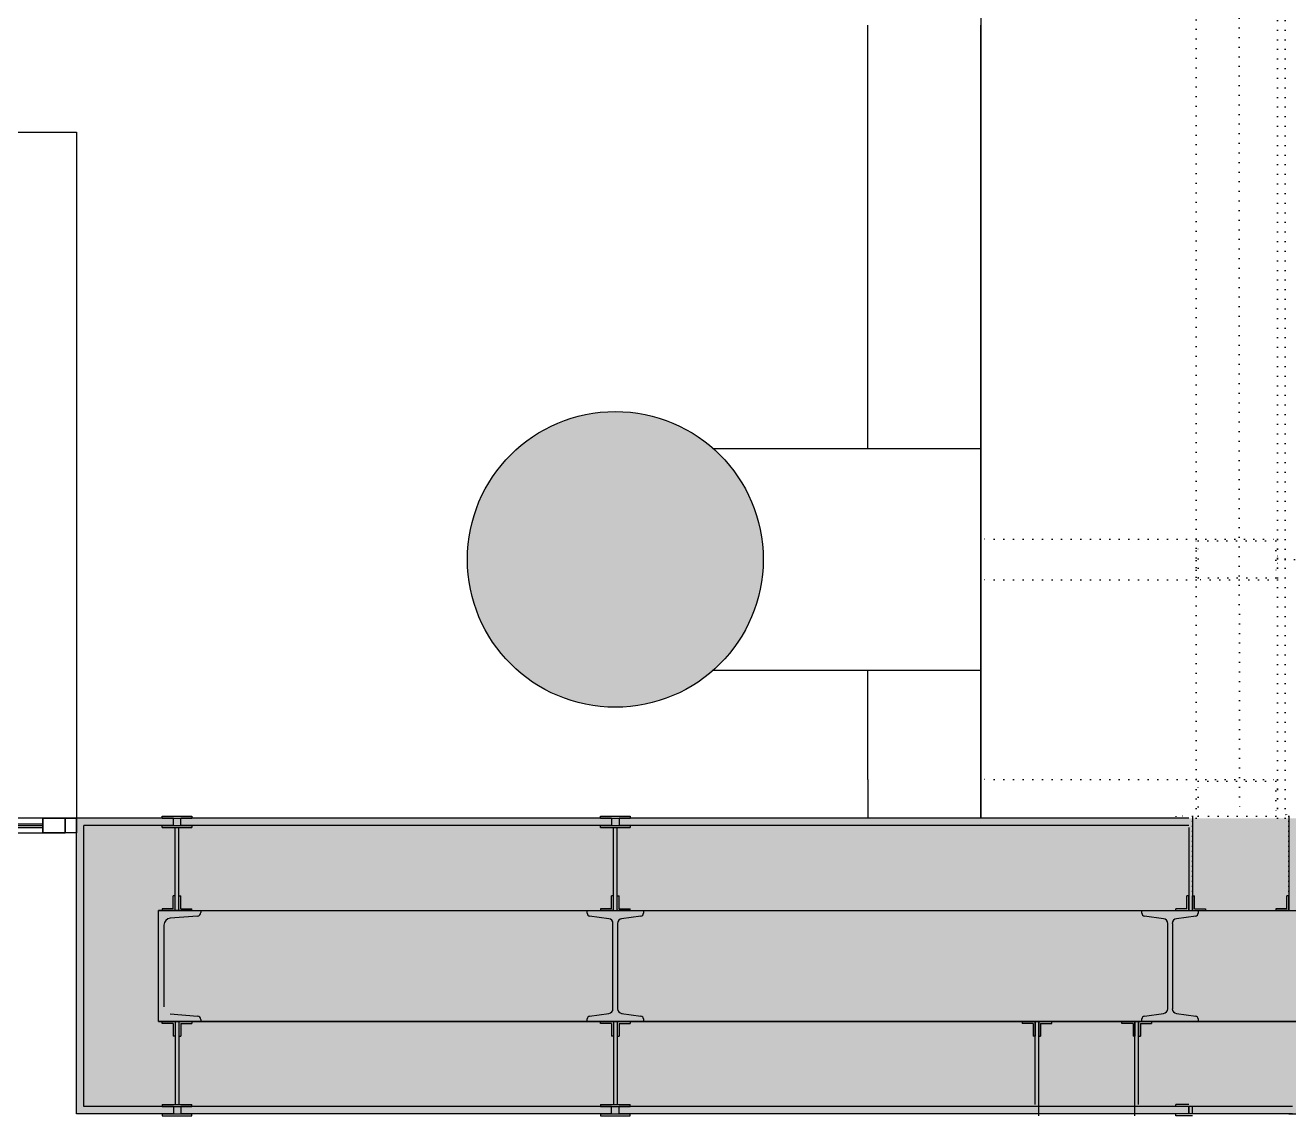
# Model space of a CAD drawing. Header units: inches. Extents: x 19839 to 37459, y -6108 to 838.
# Drawn here: x 35965.2 to 36306.8, y -2687.6 to -2392.6 of the extents above; entities that cross this region are included whole.
import ezdxf

# ---------------------------------------------------------------- set-up
doc = ezdxf.new("R2010")
doc.units = ezdxf.units.IN
doc.header["$MEASUREMENT"] = 0
doc.linetypes.add('DASHDOTX2', pattern=[50.8, 25.4, -12.7, 0, -12.7])
doc.linetypes.add('DOT', pattern=[0.25, 0, -0.25])
for name, color, linetype in [('01_Existing Wall Hatch', 251, 'Continuous'), ('ALUMINIUM-ATA', 152, 'Continuous'), ('AVM100_01_KOLON-05', 5, 'Continuous'), ('AVM100_02_CELIK GIYDIRME-PROFIL', 10, 'Continuous'), ('AVM100_02_CELIK-GIYDIRME-AKS015', 21, 'DASHDOTX2'), ('AVM100_02_CELIK-PROFIL015', 11, 'Continuous'), ('AVM100_02_KAPEN-CAM-GORUNUS', 253, 'Continuous'), ('AVM100_02_KAPEN_GIYRDIRME CAM01', 83, 'Continuous'), ('AVM100_03_GOR_GIYDIRME-CELIK', 22, 'Continuous'), ('ELE-5-ATA', 57, 'Continuous'), ('GLASS-ATA', 140, 'Continuous')]:
    doc.layers.add(name, color=color, linetype=linetype)

# ---------------------------------------------------------------- blocks, each defined once
blk = doc.blocks.new('zemin 2')
at = {"layer": '01_Existing Wall Hatch'}
h = blk.add_hatch(color=0, dxfattribs=at)
h.dxf.hatch_style = 1
edge = h.paths.add_edge_path()
edge.add_arc((21970.89, 2993.75), 40, 0, 360)
blk.add_hatch(color=0, dxfattribs=at).paths.add_polyline_path([(21825.21, 2843.75), (22571.71, 2843.75), (22571.71, 2923.75), (21825.21, 2923.75)])
at = {"layer": 'AVM100_01_KOLON-05', "color": 0}
blk.add_circle((21970.89, 2993.75), 40, dxfattribs=at)
at = {"layer": 'AVM100_02_CELIK GIYDIRME-PROFIL', "color": 0, "linetype": 'DOT', "ltscale": 10}
for p, q in [((22127.97, 2988.25), (22127.97, 2999.25)), ((22127.97, 2999.25), (22149.97, 2999.25)), ((22127.97, 2988.25), (22127.97, 2999.25)), ((22127.97, 2999.25), (22149.97, 2999.25)), ((22128.47, 2988.75), (22128.47, 2998.75)), ((22128.47, 2998.75), (22149.47, 2998.75)), ((22128.47, 2988.75), (22128.47, 2998.75)), ((22128.47, 2998.75), (22149.47, 2998.75)), ((22149.47, 2998.75), (22149.47, 2988.75)), ((22149.47, 2998.75), (22149.47, 2988.75)), ((22149.97, 2999.25), (22149.97, 2988.25)), ((22149.97, 2999.25), (22149.97, 2988.25)), ((22149.97, 2988.25), (22127.97, 2988.25)), ((22149.97, 2988.25), (22127.97, 2988.25)), ((22149.47, 2988.75), (22128.47, 2988.75)), ((22149.47, 2988.75), (22128.47, 2988.75)), ((22127.97, 2923.75, 0), (22127.97, 2934.25, 0)), ((22127.97, 2934.25, 0), (22149.97, 2934.25, 0)), ((22127.97, 2923.75, 0), (22127.97, 2934.25, 0)), ((22127.97, 2934.25, 0), (22149.97, 2934.25, 0)), ((22128.47, 2924.25, 0), (22128.47, 2933.75, 0)), ((22128.47, 2933.75, 0), (22149.47, 2933.75, 0)), ((22128.47, 2924.25, 0), (22128.47, 2933.75, 0)), ((22128.47, 2933.75, 0), (22149.47, 2933.75, 0)), ((22149.47, 2933.75, 0), (22149.47, 2924.25, 0)), ((22149.47, 2933.75, 0), (22149.47, 2924.25, 0)), ((22149.97, 2934.25, 0), (22149.97, 2923.75, 0)), ((22149.97, 2934.25, 0), (22149.97, 2923.75, 0)), ((22149.47, 2924.25, 0), (22128.47, 2924.25, 0)), ((22149.47, 2924.25, 0), (22128.47, 2924.25, 0))]:
    blk.add_line(p, q, dxfattribs=at)
at = {"layer": 'AVM100_02_CELIK-GIYDIRME-AKS015', "color": 0, "linetype": 'DOT', "ltscale": 10}
blk.add_line((22151.97, 2993.75), (22171.97, 2993.75), dxfattribs=at)
at = {"layer": 'AVM100_02_CELIK-GIYDIRME-AKS015', "color": 0}
for p, q in [((21847.39, 2868.75), (21847.39, 2898.75)), ((21847.39, 2898.75), (21855.16, 2898.75)), ((21847.39, 2868.75), (21847.39, 2898.75)), ((21847.39, 2898.75), (21855.16, 2898.75))]:
    blk.add_line(p, q, dxfattribs=at)
at = {"layer": 'AVM100_02_CELIK-PROFIL015', "color": 0}
for p, q in [((21848.39, 2924.25), (21856.39, 2924.25)), ((21848.39, 2923.75), (21848.39, 2924.25)), ((21848.39, 2924.25), (21856.39, 2924.25)), ((21848.39, 2923.75), (21848.39, 2924.25)), ((21856.39, 2924.25), (21856.39, 2923.75)), ((21856.39, 2924.25), (21856.39, 2923.75)), ((21966.89, 2924.25), (21974.89, 2924.25)), ((21966.89, 2923.75), (21966.89, 2924.25)), ((21966.89, 2924.25), (21974.89, 2924.25)), ((21966.89, 2923.75), (21966.89, 2924.25)), ((21974.89, 2924.25), (21974.89, 2923.75)), ((21974.89, 2924.25), (21974.89, 2923.75)), ((22152.97, 2924.25), (22152.97, 2898.75)), ((22152.97, 2924.25), (22152.97, 2898.75)), ((21848.39, 2923.75), (21856.39, 2923.75)), ((21848.39, 2923.75), (21856.39, 2923.75)), ((21848.39, 2921.75), (21851.89, 2921.75)), ((21848.39, 2921.25), (21848.39, 2921.75)), ((21848.39, 2921.75), (21851.89, 2921.75)), ((21848.39, 2921.25), (21848.39, 2921.75)), ((21848.39, 2921.25), (21851.89, 2921.25)), ((21848.39, 2921.25), (21851.89, 2921.25)), ((21851.89, 2921.75), (21856.39, 2921.75)), ((21851.89, 2921.75), (21856.39, 2921.75)), ((21851.89, 2921.25), (21856.39, 2921.25)), ((21851.89, 2921.25), (21856.39, 2921.25)), ((21851.89, 2898.75, 0), (21851.89, 2921.25, 0)), ((21851.89, 2898.75, 0), (21851.89, 2921.25, 0)), ((21852.89, 2898.75), (21852.89, 2921.25)), ((21852.89, 2898.75), (21852.89, 2921.25)), ((21856.39, 2921.75), (21856.39, 2921.25)), ((21856.39, 2921.75), (21856.39, 2921.25)), ((21966.89, 2923.75), (21974.89, 2923.75)), ((21966.89, 2923.75), (21974.89, 2923.75)), ((21966.89, 2921.25), (21966.89, 2921.75)), ((21966.89, 2921.75), (21970.39, 2921.75)), ((21966.89, 2921.75), (21970.39, 2921.75)), ((21966.89, 2921.25), (21966.89, 2921.75)), ((21966.89, 2921.25), (21970.39, 2921.25)), ((21966.89, 2921.25), (21970.39, 2921.25)), ((21970.39, 2921.75), (21974.89, 2921.75)), ((21970.39, 2921.75), (21974.89, 2921.75)), ((21970.39, 2921.25), (21974.89, 2921.25)), ((21970.39, 2921.25), (21974.89, 2921.25)), ((21970.39, 2898.75, 0), (21970.39, 2921.25, 0)), ((21970.39, 2898.75, 0), (21970.39, 2921.25, 0)), ((21971.39, 2898.75), (21971.39, 2921.25)), ((21971.39, 2898.75), (21971.39, 2921.25)), ((21974.89, 2921.75), (21974.89, 2921.25)), ((21974.89, 2921.75), (21974.89, 2921.25)), ((21851.38, 2899.25, 0), (21851.38, 2902.75, 0)), ((21851.89, 2902.75, 0), (21851.38, 2902.75, 0)), ((21851.38, 2899.25, 0), (21851.38, 2902.75, 0)), ((21851.89, 2902.75, 0), (21851.38, 2902.75, 0)), ((21851.89, 2898.75, 0), (21851.89, 2902.75, 0)), ((21851.89, 2898.75, 0), (21851.89, 2902.75, 0)), ((21852.89, 2902.75), (21853.4, 2902.75)), ((21852.89, 2898.75), (21852.89, 2902.75)), ((21852.89, 2898.75), (21852.89, 2902.75)), ((21852.89, 2902.75), (21853.4, 2902.75)), ((21853.4, 2899.25), (21853.4, 2902.75)), ((21853.4, 2899.25), (21853.4, 2902.75)), ((21969.88, 2899.25, 0), (21969.88, 2902.75, 0)), ((21970.39, 2902.75, 0), (21969.88, 2902.75, 0)), ((21969.88, 2899.25, 0), (21969.88, 2902.75, 0)), ((21970.39, 2902.75, 0), (21969.88, 2902.75, 0)), ((21970.39, 2898.75, 0), (21970.39, 2902.75, 0)), ((21970.39, 2898.75, 0), (21970.39, 2902.75, 0)), ((21971.39, 2902.75), (21971.9, 2902.75)), ((21971.39, 2898.75), (21971.39, 2902.75)), ((21971.39, 2902.75), (21971.9, 2902.75)), ((21971.39, 2898.75), (21971.39, 2902.75)), ((21971.9, 2899.25), (21971.9, 2902.75)), ((21971.9, 2899.25), (21971.9, 2902.75)), ((22152.46, 2899.25, 0), (22152.46, 2902.75, 0)), ((22152.97, 2902.75, 0), (22152.46, 2902.75, 0)), ((22152.46, 2899.25, 0), (22152.46, 2902.75, 0)), ((22152.97, 2902.75, 0), (22152.46, 2902.75, 0)), ((22152.97, 2898.75, 0), (22152.97, 2902.75, 0)), ((22152.97, 2898.75, 0), (22152.97, 2902.75, 0)), ((21856.39, 2898.75), (21847.39, 2898.75)), ((21847.39, 2868.75), (21847.39, 2898.75)), ((21847.39, 2898.75), (21858.8, 2898.75)), ((21856.39, 2898.75), (21847.39, 2898.75)), ((21847.39, 2868.75), (21847.39, 2898.75)), ((21847.39, 2898.75), (21858.8, 2898.75)), ((21851.38, 2899.25, 0), (21848.39, 2899.25, 0)), ((21848.39, 2899.25, 0), (21848.39, 2898.75, 0)), ((21851.38, 2899.25, 0), (21848.39, 2899.25, 0)), ((21848.39, 2899.25, 0), (21848.39, 2898.75, 0)), ((21851.89, 2898.75, 0), (21848.39, 2898.75)), ((21851.89, 2898.75, 0), (21848.39, 2898.75)), ((21857.94, 2897.27), (21850.56, 2896.68)), ((21857.94, 2897.27), (21850.56, 2896.68)), ((21856.39, 2898.75, 0), (21852.89, 2898.75)), ((21856.39, 2898.75, 0), (21852.89, 2898.75)), ((21853.4, 2899.25), (21856.39, 2899.25, 0)), ((21853.4, 2899.25), (21856.39, 2899.25, 0)), ((21856.39, 2898.75, 0), (21856.39, 2899.25, 0)), ((21856.39, 2898.75, 0), (21856.39, 2899.25, 0)), ((21858.8, 2898.75), (21858.8, 2898.2)), ((21858.8, 2898.75), (21858.8, 2898.2)), ((21963.3, 2898.75), (21978.48, 2898.75)), ((21963.3, 2898.03), (21963.3, 2898.75)), ((21963.3, 2898.75), (21978.48, 2898.75)), ((21963.3, 2898.03), (21963.3, 2898.75)), ((21969.17, 2896.55), (21963.95, 2897.28)), ((21969.17, 2896.55), (21963.95, 2897.28)), ((21969.88, 2899.25, 0), (21966.89, 2899.25, 0)), ((21966.89, 2899.25, 0), (21966.89, 2898.75, 0)), ((21969.88, 2899.25, 0), (21966.89, 2899.25, 0)), ((21966.89, 2899.25, 0), (21966.89, 2898.75, 0)), ((21970.39, 2898.75, 0), (21966.89, 2898.75)), ((21970.39, 2898.75, 0), (21966.89, 2898.75)), ((21974.89, 2898.75, 0), (21971.39, 2898.75)), ((21974.89, 2898.75, 0), (21971.39, 2898.75)), ((21971.9, 2899.25), (21974.89, 2899.25, 0)), ((21971.9, 2899.25), (21974.89, 2899.25, 0)), ((21977.83, 2897.28), (21972.61, 2896.55)), ((21977.83, 2897.28), (21972.61, 2896.55)), ((21974.89, 2898.75, 0), (21974.89, 2899.25, 0)), ((21974.89, 2898.75, 0), (21974.89, 2899.25, 0)), ((21978.48, 2898.75), (21978.48, 2898.03)), ((21978.48, 2898.75), (21978.48, 2898.03)), ((22152.46, 2899.25, 0), (22149.47, 2899.25, 0)), ((22149.47, 2899.25, 0), (22149.47, 2898.75, 0)), ((22152.46, 2899.25, 0), (22149.47, 2899.25, 0)), ((22149.47, 2899.25, 0), (22149.47, 2898.75, 0)), ((22152.97, 2898.75, 0), (22149.47, 2898.75, 0)), ((22152.97, 2898.75, 0), (22149.47, 2898.75, 0)), ((21848.84, 2894.82), (21848.84, 2872.68)), ((21848.84, 2894.82), (21848.84, 2872.68)), ((21970.26, 2872.2), (21970.26, 2895.3)), ((21970.26, 2872.2), (21970.26, 2895.3)), ((21971.52, 2895.3), (21971.52, 2872.2)), ((21971.52, 2895.3), (21971.52, 2872.2)), ((21847.39, 2868.75), (21847.39, 2877.75)), ((21847.39, 2868.75), (21847.39, 2877.75)), ((21850.56, 2870.82), (21857.94, 2870.23)), ((21850.56, 2870.82), (21857.94, 2870.23)), ((21963.95, 2870.21), (21969.17, 2870.94)), ((21963.95, 2870.21), (21969.17, 2870.94)), ((21972.61, 2870.94), (21977.83, 2870.21)), ((21972.61, 2870.94), (21977.83, 2870.21)), ((21858.8, 2868.75), (21847.39, 2868.75)), ((21858.8, 2868.75), (21847.39, 2868.75)), ((21848.39, 2868.25, 0), (21848.39, 2868.75, 0)), ((21848.39, 2868.25, 0), (21848.39, 2868.75, 0)), ((21851.38, 2868.25, 0), (21848.39, 2868.25, 0)), ((21851.38, 2868.25, 0), (21848.39, 2868.25, 0)), ((21851.38, 2868.25, 0), (21851.38, 2864.75, 0)), ((21851.38, 2868.25, 0), (21851.38, 2864.75, 0)), ((21851.89, 2868.75, 0), (21851.89, 2864.75, 0)), ((21851.89, 2868.75, 0), (21851.89, 2864.75, 0)), ((21851.89, 2868.75, 0), (21851.89, 2846.25, 0)), ((21851.89, 2868.75, 0), (21851.89, 2846.25, 0)), ((21852.89, 2868.75), (21852.89, 2864.75)), ((21852.89, 2868.75), (21852.89, 2864.75)), ((21852.89, 2868.75), (21852.89, 2846.25)), ((21852.89, 2868.75), (21852.89, 2846.25)), ((21853.4, 2868.25), (21856.39, 2868.25, 0)), ((21853.4, 2868.25), (21853.4, 2864.75)), ((21853.4, 2868.25), (21856.39, 2868.25, 0)), ((21853.4, 2868.25), (21853.4, 2864.75)), ((21856.39, 2868.75, 0), (21856.39, 2868.25, 0)), ((21856.39, 2868.75, 0), (21856.39, 2868.25, 0)), ((21858.8, 2869.3), (21858.8, 2868.75)), ((21858.8, 2869.3), (21858.8, 2868.75)), ((21963.3, 2868.75), (21963.3, 2869.46)), ((21963.3, 2868.75), (21963.3, 2869.46)), ((21978.48, 2868.75), (21963.3, 2868.75)), ((21978.48, 2868.75), (21963.3, 2868.75)), ((21966.89, 2868.25, 0), (21966.89, 2868.75, 0)), ((21966.89, 2868.25, 0), (21966.89, 2868.75, 0)), ((21969.88, 2868.25, 0), (21966.89, 2868.25, 0)), ((21969.88, 2868.25, 0), (21966.89, 2868.25, 0)), ((21969.88, 2868.25, 0), (21969.88, 2864.75, 0)), ((21969.88, 2868.25, 0), (21969.88, 2864.75, 0)), ((21970.39, 2868.75, 0), (21970.39, 2864.75, 0)), ((21970.39, 2868.75, 0), (21970.39, 2864.75, 0)), ((21970.39, 2868.75, 0), (21970.39, 2846.25, 0)), ((21970.39, 2868.75, 0), (21970.39, 2846.25, 0)), ((21971.39, 2868.75), (21971.39, 2864.75)), ((21971.39, 2868.75), (21971.39, 2864.75)), ((21971.39, 2868.75), (21971.39, 2846.25)), ((21971.39, 2868.75), (21971.39, 2846.25)), ((21971.9, 2868.25), (21974.89, 2868.25, 0)), ((21971.9, 2868.25), (21971.9, 2864.75)), ((21971.9, 2868.25), (21974.89, 2868.25, 0)), ((21971.9, 2868.25), (21971.9, 2864.75)), ((21974.89, 2868.75, 0), (21974.89, 2868.25, 0)), ((21974.89, 2868.75, 0), (21974.89, 2868.25, 0)), ((21978.48, 2869.46), (21978.48, 2868.75)), ((21978.48, 2869.46), (21978.48, 2868.75)), ((21851.89, 2864.75, 0), (21851.38, 2864.75, 0)), ((21851.89, 2864.75, 0), (21851.38, 2864.75, 0)), ((21852.89, 2864.75), (21853.4, 2864.75)), ((21852.89, 2864.75), (21853.4, 2864.75)), ((21970.39, 2864.75, 0), (21969.88, 2864.75, 0)), ((21970.39, 2864.75, 0), (21969.88, 2864.75, 0)), ((21971.39, 2864.75), (21971.9, 2864.75)), ((21971.39, 2864.75), (21971.9, 2864.75)), ((21848.39, 2846.25), (21851.89, 2846.25)), ((21848.39, 2846.25), (21848.39, 2845.75)), ((21848.39, 2846.25), (21851.89, 2846.25)), ((21848.39, 2846.25), (21848.39, 2845.75)), ((21848.39, 2845.75), (21851.89, 2845.75)), ((21848.39, 2845.75), (21851.89, 2845.75)), ((21851.89, 2846.25), (21856.39, 2846.25)), ((21851.89, 2846.25), (21856.39, 2846.25)), ((21851.89, 2845.75), (21856.39, 2845.75)), ((21851.89, 2845.75), (21856.39, 2845.75)), ((21856.39, 2845.75), (21856.39, 2846.25)), ((21856.39, 2845.75), (21856.39, 2846.25)), ((21966.89, 2846.25), (21966.89, 2845.75)), ((21966.89, 2846.25), (21970.39, 2846.25)), ((21966.89, 2846.25), (21970.39, 2846.25)), ((21966.89, 2846.25), (21966.89, 2845.75)), ((21966.89, 2845.75), (21970.39, 2845.75)), ((21966.89, 2845.75), (21970.39, 2845.75)), ((21970.39, 2846.25), (21974.89, 2846.25)), ((21970.39, 2846.25), (21974.89, 2846.25)), ((21970.39, 2845.75), (21974.89, 2845.75)), ((21970.39, 2845.75), (21974.89, 2845.75)), ((21974.89, 2845.75), (21974.89, 2846.25)), ((21974.89, 2845.75), (21974.89, 2846.25)), ((21848.39, 2843.75), (21856.39, 2843.75)), ((21848.39, 2843.75), (21848.39, 2843.25)), ((21848.39, 2843.75), (21856.39, 2843.75)), ((21848.39, 2843.75), (21848.39, 2843.25)), ((21848.39, 2843.25), (21856.39, 2843.25)), ((21848.39, 2843.25), (21856.39, 2843.25)), ((21856.39, 2843.25), (21856.39, 2843.75)), ((21856.39, 2843.25), (21856.39, 2843.75)), ((21966.89, 2843.75), (21974.89, 2843.75)), ((21966.89, 2843.75), (21966.89, 2843.25)), ((21966.89, 2843.75), (21974.89, 2843.75)), ((21966.89, 2843.75), (21966.89, 2843.25)), ((21966.89, 2843.25), (21974.89, 2843.25)), ((21966.89, 2843.25), (21974.89, 2843.25)), ((21974.89, 2843.25), (21974.89, 2843.75)), ((21974.89, 2843.25), (21974.89, 2843.75)), ((22152.97, 2843.75), (22157.47, 2843.75)), ((22152.97, 2843.75), (22157.47, 2843.75))]:
    blk.add_line(p, q, dxfattribs=at)
at = {"layer": 'AVM100_02_CELIK-PROFIL015', "color": 0, "linetype": 'DOT', "ltscale": 10}
for p, q in [((22126.97, 2924.25), (22122.47, 2924.25)), ((22122.47, 2924.25), (22122.47, 2923.75)), ((22126.97, 2924.25), (22122.47, 2924.25)), ((22122.47, 2924.25), (22122.47, 2923.75))]:
    blk.add_line(p, q, dxfattribs=at)
at = {"layer": 'AVM100_02_CELIK-PROFIL015', "color": 0, "linetype": 'DOT', "ltscale": 5}
for p, q in [((22126.97, 2924.25), (22126.97, 2898.75)), ((22126.97, 2924.25), (22126.97, 2898.75)), ((22152.97, 2924.25), (22152.97, 2898.75)), ((22152.97, 2924.25), (22152.97, 2898.75))]:
    blk.add_line(p, q, dxfattribs=at)
at = {"layer": 'AVM100_02_CELIK-PROFIL015', "color": 0}
for centre, radius, start, end in [((21857.87, 2898.2), 0.934, 274.5739, 360), ((21857.87, 2898.2), 0.934, 274.5739, 360), ((21964.06, 2898.03), 0.759, 180, 262.0304), ((21964.06, 2898.03), 0.759, 180, 262.0304), ((21977.72, 2898.03), 0.759, 277.9696, 0), ((21977.72, 2898.03), 0.759, 277.9696, 0), ((21850.71, 2894.82), 1.87, 94.5739, 180), ((21850.71, 2894.82), 1.87, 94.5739, 180), ((21968.99, 2895.3), 1.27, 360, 82.0304), ((21968.99, 2895.3), 1.27, 360, 82.0304), ((21972.79, 2895.3), 1.27, 97.9696, 180), ((21972.79, 2895.3), 1.27, 97.9696, 180), ((21857.87, 2869.3), 0.934, 360, 85.4261), ((21857.87, 2869.3), 0.934, 360, 85.4261), ((21964.06, 2869.46), 0.759, 97.9696, 180), ((21964.06, 2869.46), 0.759, 97.9696, 180), ((21968.99, 2872.2), 1.27, 277.9696, 0), ((21968.99, 2872.2), 1.27, 277.9696, 0), ((21972.79, 2872.2), 1.27, 180, 262.0304), ((21972.79, 2872.2), 1.27, 180, 262.0304), ((21977.72, 2869.46), 0.759, 0, 82.0304), ((21977.72, 2869.46), 0.759, 0, 82.0304)]:
    blk.add_arc(centre, radius, start, end, dxfattribs=at)
at = {"layer": 'AVM100_02_KAPEN-CAM-GORUNUS', "color": 0, "linetype": 'DOT', "ltscale": 10}
for p, q in [((22139.19, 3969.54), (22139.64, 2924.56)), ((22151.97, 2924.74), (22152.47, 2924.77)), ((22152.47, 2924.77), (22152.49, 2924.79))]:
    blk.add_line(p, q, dxfattribs=at)
at = {"layer": 'AVM100_02_KAPEN-CAM-GORUNUS', "color": 0}
blk.add_line((21825.21, 2923.75), (20460.89, 2923.75), dxfattribs=at)
at = {"layer": 'AVM100_02_KAPEN_GIYRDIRME CAM01', "color": 0, "linetype": 'DOT', "ltscale": 10}
for p, q in [((22149.97, 2923.75), (22149.97, 3509.55)), ((22149.97, 2923.75), (22149.97, 3509.55)), ((22151.97, 2923.75), (22151.97, 3509.55)), ((22151.97, 2923.75), (22151.97, 3509.55)), ((22149.97, 2994.75), (22151.97, 2994.75)), ((22149.97, 2994.75), (22151.97, 2994.75)), ((22149.97, 2992.75), (22151.97, 2992.75)), ((22149.97, 2992.75), (22151.97, 2992.75))]:
    blk.add_line(p, q, dxfattribs=at)
at = {"layer": 'AVM100_02_KAPEN_GIYRDIRME CAM01', "color": 0}
for p, q in [((21825.21, 2843.75), (21825.21, 2923.75)), ((21825.21, 2843.75), (21825.21, 2923.75)), ((21851.39, 2923.75), (21825.21, 2923.75)), ((21851.39, 2923.75), (21825.21, 2923.75)), ((21851.39, 2921.75), (21827.21, 2921.75)), ((21851.39, 2921.75), (21827.21, 2921.75)), ((21827.21, 2845.75), (21827.21, 2921.75)), ((21827.21, 2845.75), (21827.21, 2921.75)), ((21851.39, 2921.75), (21851.39, 2923.75)), ((21851.39, 2921.75), (21851.39, 2923.75)), ((21853.39, 2921.75), (21853.39, 2923.75)), ((21853.39, 2921.75), (21853.39, 2923.75)), ((21969.89, 2923.75), (21853.39, 2923.75)), ((21969.89, 2923.75), (21853.39, 2923.75)), ((21969.89, 2921.75), (21853.39, 2921.75)), ((21969.89, 2921.75), (21853.39, 2921.75)), ((21969.89, 2923.75), (21969.89, 2921.75)), ((21969.89, 2923.75), (21969.89, 2921.75)), ((21971.89, 2923.75), (21971.89, 2921.75)), ((22125.97, 2923.75), (21971.89, 2923.75)), ((21971.89, 2923.75), (21971.89, 2921.75)), ((22125.97, 2923.75), (21971.89, 2923.75)), ((22125.97, 2921.75), (21971.89, 2921.75)), ((22125.97, 2921.75), (21971.89, 2921.75)), ((21851.39, 2845.75), (21827.21, 2845.75)), ((21851.39, 2845.75), (21827.21, 2845.75)), ((21851.39, 2845.75), (21851.39, 2843.75)), ((21851.39, 2845.75), (21851.39, 2843.75)), ((21853.39, 2845.75), (21853.39, 2843.75)), ((21969.89, 2845.75), (21853.39, 2845.75)), ((21853.39, 2845.75), (21853.39, 2843.75)), ((21969.89, 2845.75), (21853.39, 2845.75)), ((21969.89, 2843.75), (21969.89, 2845.75)), ((21969.89, 2843.75), (21969.89, 2845.75)), ((22125.97, 2845.75), (21971.89, 2845.75)), ((22125.97, 2845.75), (21971.89, 2845.75)), ((21971.89, 2843.75), (21971.89, 2845.75)), ((21971.89, 2843.75), (21971.89, 2845.75)), ((22153.97, 2845.75), (22125.97, 2845.75)), ((21851.39, 2843.75), (21825.21, 2843.75)), ((21851.39, 2843.75), (21825.21, 2843.75)), ((21969.89, 2843.75), (21853.39, 2843.75)), ((21969.89, 2843.75), (21853.39, 2843.75)), ((22125.97, 2843.75), (21971.89, 2843.75)), ((22125.97, 2843.75), (21971.89, 2843.75)), ((22153.97, 2843.75), (22125.97, 2843.75))]:
    blk.add_line(p, q, dxfattribs=at)
at = {"layer": 'AVM100_03_GOR_GIYDIRME-CELIK', "color": 0, "linetype": 'DOT', "ltscale": 10}
for p, q in [((22127.97, 3958.75), (22127.97, 2934.25, 0)), ((22127.97, 2999.25), (22069.71, 2999.25)), ((22127.97, 2988.25), (22069.71, 2988.25)), ((22127.97, 2934.25, 0), (22069.71, 2934.25, 0))]:
    blk.add_line(p, q, dxfattribs=at)
at = {"layer": 'AVM100_03_GOR_GIYDIRME-CELIK', "color": 0, "linetype": 'ByBlock'}
for p, q in [((22039.21, 3023.75), (22039.21, 3138.25)), ((22069.71, 3023.75), (22069.71, 3138.25)), ((21997.35, 3023.75), (22069.71, 3023.75)), ((22069.71, 2963.75), (22069.71, 3023.75)), ((21997.35, 2963.75), (22069.71, 2963.75)), ((22039.21, 2934.25), (22039.21, 2963.75)), ((22069.71, 2923.75), (22069.71, 2963.75)), ((22039.21, 2934.25, 0), (22039.21, 2923.75, 0)), ((22126.97, 2924.25), (22126.97, 2898.75)), ((22126.97, 2924.25), (22126.97, 2898.75)), ((22125.97, 2921.25), (22125.97, 2898.75)), ((22125.97, 2921.25), (22125.97, 2898.75)), ((22125.46, 2899.25), (22125.46, 2902.75)), ((22125.97, 2902.75), (22125.46, 2902.75)), ((22125.46, 2899.25), (22125.46, 2902.75)), ((22125.97, 2902.75), (22125.46, 2902.75)), ((22125.97, 2898.75), (22125.97, 2902.75)), ((22125.97, 2898.75), (22125.97, 2902.75)), ((22126.97, 2902.75, 0), (22127.49, 2902.75, 0)), ((22126.97, 2898.75, 0), (22126.97, 2902.75, 0)), ((22126.97, 2902.75, 0), (22127.49, 2902.75, 0)), ((22126.97, 2898.75, 0), (22126.97, 2902.75, 0)), ((22127.49, 2899.25, 0), (22127.49, 2902.75, 0)), ((22127.49, 2899.25, 0), (22127.49, 2902.75, 0)), ((21847.39, 2898.75), (22461.62, 2898.75)), ((22113.28, 2898.75), (22128.47, 2898.75)), ((22113.28, 2898.03), (22113.28, 2898.75)), ((22113.28, 2898.75), (22128.47, 2898.75)), ((22113.28, 2898.03), (22113.28, 2898.75)), ((22119.15, 2896.55), (22113.93, 2897.28)), ((22119.15, 2896.55), (22113.93, 2897.28)), ((22122.48, 2898.75, 0), (22122.48, 2899.25, 0)), ((22125.46, 2899.25), (22122.48, 2899.25, 0)), ((22122.48, 2898.75, 0), (22122.48, 2899.25, 0)), ((22125.46, 2899.25), (22122.48, 2899.25, 0)), ((22127.81, 2897.28), (22122.6, 2896.55)), ((22127.81, 2897.28), (22122.6, 2896.55)), ((22126.97, 2898.75, 0), (22130.47, 2898.75, 0)), ((22126.97, 2898.75, 0), (22130.47, 2898.75, 0)), ((22127.49, 2899.25, 0), (22130.47, 2899.25, 0)), ((22127.49, 2899.25, 0), (22130.47, 2899.25, 0)), ((22128.47, 2898.75), (22128.47, 2898.03)), ((22128.47, 2898.75), (22128.47, 2898.03)), ((22130.47, 2899.25, 0), (22130.47, 2898.75, 0)), ((22130.47, 2899.25, 0), (22130.47, 2898.75, 0)), ((22120.24, 2872.2), (22120.24, 2895.3)), ((22120.24, 2872.2), (22120.24, 2895.3)), ((22121.51, 2895.3), (22121.51, 2872.2)), ((22121.51, 2895.3), (22121.51, 2872.2)), ((22113.93, 2870.21), (22119.15, 2870.94)), ((22113.93, 2870.21), (22119.15, 2870.94)), ((22122.6, 2870.94), (22127.81, 2870.21)), ((22122.6, 2870.94), (22127.81, 2870.21)), ((22234.47, 2868.75), (21847.39, 2868.75)), ((21847.39, 2868.75), (22461.62, 2868.75)), ((22080.89, 2868.75, 0), (22080.89, 2868.25, 0)), ((22080.89, 2868.75, 0), (22080.89, 2868.25, 0)), ((22083.88, 2868.25, 0), (22080.89, 2868.25, 0)), ((22083.88, 2868.25, 0), (22080.89, 2868.25, 0)), ((22083.88, 2868.25, 0), (22083.88, 2864.75, 0)), ((22083.88, 2868.25, 0), (22083.88, 2864.75, 0)), ((22084.39, 2868.75, 0), (22084.39, 2864.75, 0)), ((22084.39, 2868.75, 0), (22084.39, 2864.75, 0)), ((22084.39, 2846.25, 0), (22084.39, 2868.75, 0)), ((22084.39, 2846.25, 0), (22084.39, 2868.75, 0)), ((22085.39, 2868.75, 0), (22085.39, 2864.75, 0)), ((22085.39, 2868.75, 0), (22088.89, 2868.75, 0)), ((22085.39, 2868.75, 0), (22088.89, 2868.75, 0)), ((22085.39, 2868.75, 0), (22085.39, 2864.75, 0)), ((22085.39, 2843.25, 0), (22085.39, 2868.75, 0)), ((22085.39, 2843.25, 0), (22085.39, 2868.75, 0)), ((22085.9, 2868.25, 0), (22088.89, 2868.25, 0)), ((22085.9, 2868.25, 0), (22085.9, 2864.75, 0)), ((22085.9, 2868.25, 0), (22088.89, 2868.25, 0)), ((22085.9, 2868.25, 0), (22085.9, 2864.75, 0)), ((22088.89, 2868.25, 0), (22088.89, 2868.75)), ((22088.89, 2868.25, 0), (22088.89, 2868.75)), ((22111.39, 2868.75, 0), (22107.89, 2868.75, 0)), ((22107.89, 2868.25, 0), (22107.89, 2868.75)), ((22111.39, 2868.75, 0), (22107.89, 2868.75, 0)), ((22107.89, 2868.25, 0), (22107.89, 2868.75)), ((22110.88, 2868.25, 0), (22107.89, 2868.25, 0)), ((22110.88, 2868.25, 0), (22107.89, 2868.25, 0)), ((22110.88, 2868.25, 0), (22110.88, 2864.75, 0)), ((22110.88, 2868.25, 0), (22110.88, 2864.75, 0)), ((22111.39, 2868.75, 0), (22111.39, 2864.75, 0)), ((22111.39, 2868.75, 0), (22111.39, 2864.75, 0)), ((22111.39, 2843.25, 0), (22111.39, 2868.75, 0)), ((22111.39, 2843.25, 0), (22111.39, 2868.75, 0)), ((22112.39, 2868.75, 0), (22112.39, 2864.75, 0)), ((22112.39, 2868.75, 0), (22112.39, 2864.75, 0)), ((22112.39, 2846.25, 0), (22112.39, 2868.75, 0)), ((22112.39, 2846.25, 0), (22112.39, 2868.75, 0)), ((22112.9, 2868.25, 0), (22115.89, 2868.25, 0)), ((22112.9, 2868.25, 0), (22112.9, 2864.75, 0)), ((22112.9, 2868.25, 0), (22115.89, 2868.25, 0)), ((22112.9, 2868.25, 0), (22112.9, 2864.75, 0)), ((22113.28, 2868.75), (22113.28, 2869.46)), ((22113.28, 2868.75), (22113.28, 2869.46)), ((22128.47, 2868.75), (22113.28, 2868.75)), ((22128.47, 2868.75), (22113.28, 2868.75)), ((22115.89, 2868.75, 0), (22115.89, 2868.25, 0)), ((22115.89, 2868.75, 0), (22115.89, 2868.25, 0)), ((22128.47, 2869.46), (22128.47, 2868.75)), ((22128.47, 2869.46), (22128.47, 2868.75)), ((22084.39, 2864.75, 0), (22083.88, 2864.75, 0)), ((22084.39, 2864.75, 0), (22083.88, 2864.75, 0)), ((22085.39, 2864.75, 0), (22085.9, 2864.75, 0)), ((22085.39, 2864.75, 0), (22085.9, 2864.75, 0)), ((22111.39, 2864.75, 0), (22110.88, 2864.75, 0)), ((22111.39, 2864.75, 0), (22110.88, 2864.75, 0)), ((22112.39, 2864.75, 0), (22112.9, 2864.75, 0)), ((22112.39, 2864.75, 0), (22112.9, 2864.75, 0)), ((22125.97, 2846.25), (22122.47, 2846.25)), ((22122.47, 2845.75), (22122.47, 2846.25)), ((22125.97, 2846.25), (22122.47, 2846.25)), ((22122.47, 2845.75), (22122.47, 2846.25)), ((22125.97, 2845.75), (22122.47, 2845.75)), ((22125.97, 2845.75), (22122.47, 2845.75)), ((22125.97, 2845.75), (22125.97, 2843.75)), ((22125.97, 2845.75), (22125.97, 2843.75)), ((22125.97, 2843.75), (22125.97, 2845.75)), ((22125.97, 2843.75), (22125.97, 2845.75)), ((22126.97, 2843.75, 0), (22126.97, 2845.75, 0)), ((22126.97, 2843.75, 0), (22126.97, 2845.75, 0)), ((22126.97, 2843.75), (22122.47, 2843.75)), ((22122.47, 2843.25), (22122.47, 2843.75)), ((22126.97, 2843.75), (22122.47, 2843.75)), ((22122.47, 2843.25), (22122.47, 2843.75)), ((22126.97, 2843.25), (22122.47, 2843.25)), ((22126.97, 2843.25), (22122.47, 2843.25))]:
    blk.add_line(p, q, dxfattribs=at)
blk.add_lwpolyline([(22069.71, 3983.75), (22069.71, 2923.75)], dxfattribs=at)
for centre, radius, start, end in [((22114.04, 2898.03), 0.759, 180, 262.0304), ((22114.04, 2898.03), 0.759, 180, 262.0304), ((22127.71, 2898.03), 0.759, 277.9696, 0), ((22127.71, 2898.03), 0.759, 277.9696, 0), ((22118.97, 2895.3), 1.27, 360, 82.0304), ((22118.97, 2895.3), 1.27, 360, 82.0304), ((22122.77, 2895.3), 1.27, 97.9696, 180), ((22122.77, 2895.3), 1.27, 97.9696, 180), ((22114.04, 2869.46), 0.759, 97.9696, 180), ((22114.04, 2869.46), 0.759, 97.9696, 180), ((22118.97, 2872.2), 1.27, 277.9696, 0), ((22118.97, 2872.2), 1.27, 277.9696, 0), ((22122.77, 2872.2), 1.27, 180, 262.0304), ((22122.77, 2872.2), 1.27, 180, 262.0304), ((22127.71, 2869.46), 0.759, 0, 82.0304), ((22127.71, 2869.46), 0.759, 0, 82.0304)]:
    blk.add_arc(centre, radius, start, end, dxfattribs=at)

msp = doc.modelspace()

# ---------------------------------------------------------------- linework, layer by layer
for p, q in [((35583.06, -2421.47), (35979.06, -2421.47)), ((35979.06, -2421.47), (35979.06, -2607.08))]:
    msp.add_line(p, q)
at = {"layer": 'ALUMINIUM-ATA'}
for points in [[(35969.96, -2611.08), (35975.96, -2611.08), (35975.96, -2607.08), (35969.96, -2607.08)], [(35975.96, -2611.08), (35969.96, -2611.08), (35969.96, -2607.08), (35975.96, -2607.08)], [(35979.06, -2611.08), (35975.96, -2611.08), (35975.96, -2607.08), (35979.06, -2607.08)]]:
    msp.add_lwpolyline(points, close=True, dxfattribs=at)
at = {"layer": 'ELE-5-ATA'}
for points in [[(35975.96, -2607.08), (35904.58, -2607.08)], [(35904.58, -2611.08), (35975.96, -2611.08)]]:
    msp.add_lwpolyline(points, dxfattribs=at)
at = {"layer": 'GLASS-ATA'}
for p, q in [((35904.58, -2608.58), (35969.96, -2608.58)), ((35904.58, -2609.08), (35969.96, -2609.08)), ((35904.58, -2609.58), (35969.96, -2609.58))]:
    msp.add_line(p, q, dxfattribs=at)

# ---------------------------------------------------------------- block references
at = {"layer": '01_Existing Wall Hatch'}
msp.add_blockref('zemin 2', (14153.85, -5530.83), dxfattribs=at)

doc.saveas('drawing.dxf')
